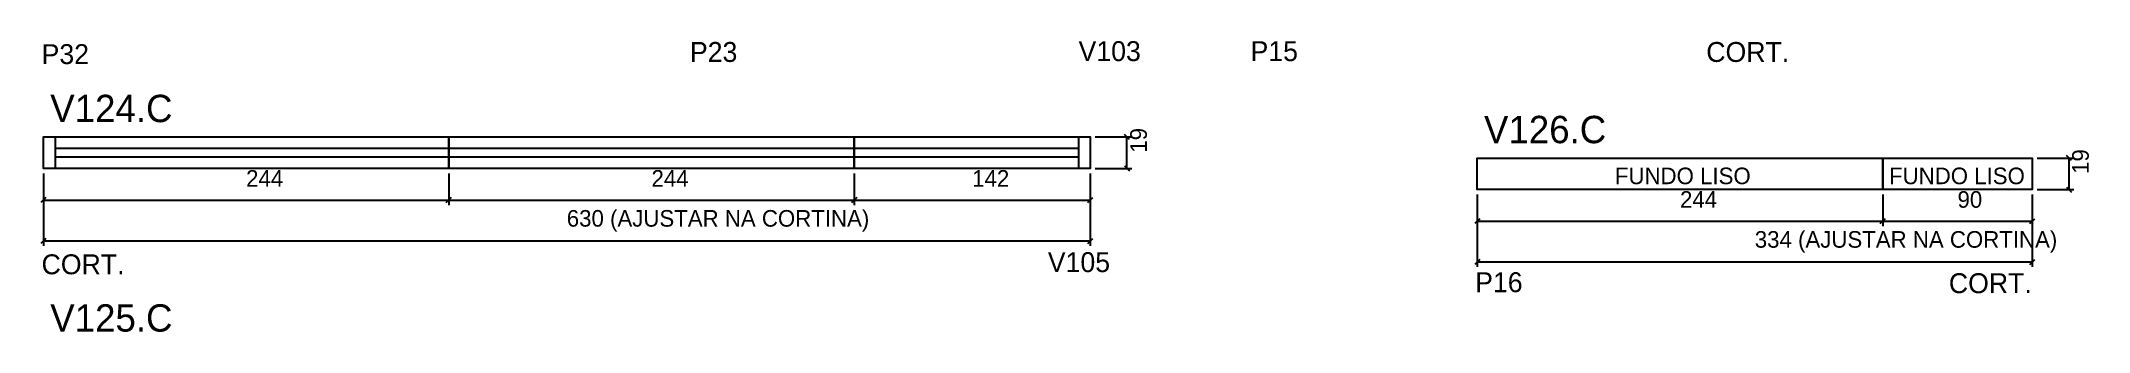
# Model space of a CAD drawing. Header units: metres. Extents: x 1672 to 2904, y 16273 to 16448.
import ezdxf

# ---------------------------------------------------------------- set-up
doc = ezdxf.new("R2010")
doc.units = ezdxf.units.M
for name, color, linetype in [('5', 7, 'Continuous'), ('COTA', 7, 'Continuous'), ('NOMENCLATURA', 7, 'Continuous'), ('Painéis', 7, 'Continuous'), ('SARR_2.2x7', 7, 'Continuous')]:
    doc.layers.add(name, color=color, linetype=linetype)

msp = doc.modelspace()

# ---------------------------------------------------------------- linework, layer by layer
at = {"layer": 'COTA', "color": 4, "lineweight": 25}
for p, q in [((2306.2, 16390.6), (2328.3, 16390.6)), ((2325.3, 16371.6), (2325.3, 16390.6)), ((2306.2, 16371.6), (2328.3, 16371.6)), ((2873.2, 16377.8), (2895.3, 16377.8)), ((2892.3, 16358.8), (2892.3, 16377.8)), ((1673.2, 16368.6), (1673.2, 16349.5)), ((1673.2, 16368.6), (1673.2, 16324.9)), ((1917.2, 16368.6), (1917.2, 16349.5)), ((1917.2, 16368.6), (1917.2, 16349.5)), ((2161.2, 16368.6), (2161.2, 16349.5)), ((2161.2, 16368.6), (2161.2, 16349.5)), ((2303.2, 16368.6), (2303.2, 16349.5)), ((2303.2, 16368.6), (2303.2, 16324.9)), ((2873.2, 16358.8), (2895.3, 16358.8)), ((1673.2, 16352.5), (1917.2, 16352.5)), ((1917.2, 16352.5), (2161.2, 16352.5)), ((2161.2, 16352.5), (2303.2, 16352.5)), ((2536.2, 16355.8), (2536.2, 16336.8)), ((2536.2, 16355.8), (2536.2, 16312.2)), ((2780.2, 16355.8), (2780.2, 16336.8)), ((2780.2, 16355.8), (2780.2, 16336.8)), ((2870.2, 16355.8), (2870.2, 16336.8)), ((2870.2, 16355.8), (2870.2, 16312.2)), ((2536.2, 16339.8), (2780.2, 16339.8)), ((2780.2, 16339.8), (2870.2, 16339.8)), ((1673.2, 16327.9), (2303.2, 16327.9)), ((2536.2, 16315.2), (2870.2, 16315.2))]:
    msp.add_line(p, q, dxfattribs=at)
at = {"layer": 'COTA', "color": 0, "lineweight": 25}
for p, q in [((2326.8, 16389.1), (2323.8, 16392.1)), ((2323.8, 16373.1), (2326.8, 16370.1)), ((2893.8, 16376.3), (2890.8, 16379.3)), ((2890.8, 16360.3), (2893.8, 16357.3)), ((1674.7, 16354), (1671.7, 16351)), ((1915.7, 16351), (1918.7, 16354)), ((1918.7, 16354), (1915.7, 16351)), ((2162.7, 16354), (2159.7, 16351)), ((2159.7, 16351), (2162.7, 16354)), ((2301.7, 16351), (2304.7, 16354)), ((2537.7, 16341.3), (2534.7, 16338.3)), ((2778.7, 16338.3), (2781.7, 16341.3)), ((2781.7, 16341.3), (2778.7, 16338.3)), ((2868.7, 16338.3), (2871.7, 16341.3)), ((1674.7, 16329.4), (1671.7, 16326.4)), ((2301.7, 16326.4), (2304.7, 16329.4)), ((2537.7, 16316.7), (2534.7, 16313.7)), ((2868.7, 16313.7), (2871.7, 16316.7))]:
    msp.add_line(p, q, dxfattribs=at)
at = {"layer": 'Painéis', "color": 200, "lineweight": 25}
for points in [[(1917.2, 16371.6), (1673.2, 16371.6), (1673.2, 16390.6), (1917.2, 16390.6)], [(2161.2, 16371.6), (1917.2, 16371.6), (1917.2, 16390.6), (2161.2, 16390.6)], [(2161.2, 16390.6), (2303.2, 16390.6), (2303.2, 16371.6), (2161.2, 16371.6)], [(2780.2, 16358.8), (2536.2, 16358.8), (2536.2, 16377.8), (2780.2, 16377.8)], [(2780.2, 16377.8), (2870.2, 16377.8), (2870.2, 16358.8), (2780.2, 16358.8)]]:
    msp.add_lwpolyline(points, close=True, dxfattribs=at)
at = {"layer": 'SARR_2.2x7', "color": 40, "lineweight": 25}
for p, q in [((1680.2, 16390.6), (1680.2, 16371.6)), ((1917.2, 16383.6), (1680.2, 16383.6)), ((2161.2, 16383.6), (1917.2, 16383.6)), ((2296.2, 16383.6), (2161.2, 16383.6)), ((2296.2, 16390.6), (2296.2, 16371.6)), ((1680.2, 16378.6), (1917.2, 16378.6)), ((1917.2, 16378.6), (2161.2, 16378.6)), ((2161.2, 16378.6), (2296.2, 16378.6))]:
    msp.add_line(p, q, dxfattribs=at)

# ---------------------------------------------------------------- texts
at = {"layer": '5', "color": 5, "lineweight": 25}
for s, p in [('P32', (1672.1, 16434.5)), ('P23', (2062.3, 16435.8)), ('V103', (2296.2, 16436.3)), ('P15', (2399.7, 16436.3)), ('CORT.', (2674, 16435.8)), ('V105', (2277.7, 16309.1)), ('CORT.', (1672.1, 16307.8)), ('P16', (2534.9, 16297)), ('CORT.', (2820, 16296.4))]:
    msp.add_text(s, height=12, rotation=360, dxfattribs=at).set_placement(p)
at = {"layer": 'COTA', "color": 240, "lineweight": 25}
for p in [(2337.3, 16381.1), (2904.2, 16368.3)]:
    msp.add_text('19', height=10, rotation=90, dxfattribs=at).set_placement(p)
for s, p in [('244', (1795.2, 16360.6)), ('244', (2039.2, 16360.6)), ('142', (2232.2, 16360.6)), ('244', (2658.2, 16347.9)), ('90', (2825.2, 16347.9)), ('630 (AJUSTAR NA CORTINA)', (1988.2, 16336.5)), ('334 (AJUSTAR NA CORTINA)', (2703.2, 16323.8))]:
    msp.add_text(s, height=10, dxfattribs=at).set_placement(p)
at = {"layer": 'NOMENCLATURA', "color": 7, "lineweight": 25}
for s, height, p in [('V124.C', 16.5, (1677.3, 16399.5)), ('V126.C', 16.5, (2540.2, 16386.8)), ('FUNDO LISO', 10, (2619, 16362.1)), ('FUNDO LISO', 10, (2784, 16362.1)), ('V125.C', 16.5, (1677.3, 16273.2))]:
    msp.add_text(s, height=height, dxfattribs=at).set_placement(p)

doc.saveas('drawing.dxf')
